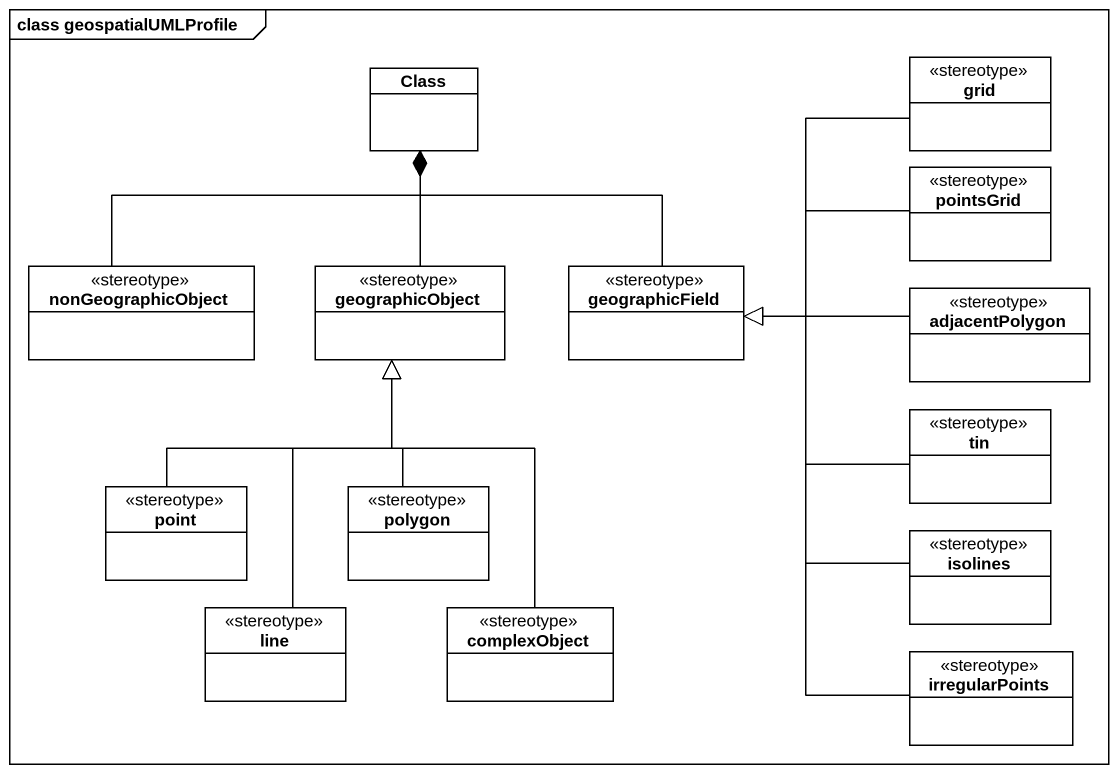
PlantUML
@startuml
mainframe class geospatialUMLProfile
hide circle
hide empty members
class "Class" as Class_
class grid <<stereotype>>
class pointsGrid <<stereotype>>
class nonGeographicObject <<stereotype>>
class geographicObject <<stereotype>>
class geographicField <<stereotype>>
class adjacentPolygon <<stereotype>>
class tin <<stereotype>>
class point <<stereotype>>
class polygon <<stereotype>>
class isolines <<stereotype>>
class line <<stereotype>>
class complexObject <<stereotype>>
class irregularPoints <<stereotype>>
grid --|> geographicField
pointsGrid -left-|> geographicField
nonGeographicObject -up-* Class_
geographicObject -up-* Class_
geographicField -up-* Class_
adjacentPolygon -left-|> geographicField
tin -left-|> geographicField
point -up-|> geographicObject
polygon -up-|> geographicObject
isolines -up-|> geographicField
line -up-|> geographicObject
complexObject -up-|> geographicObject
irregularPoints -up-|> geographicField
@enduml
